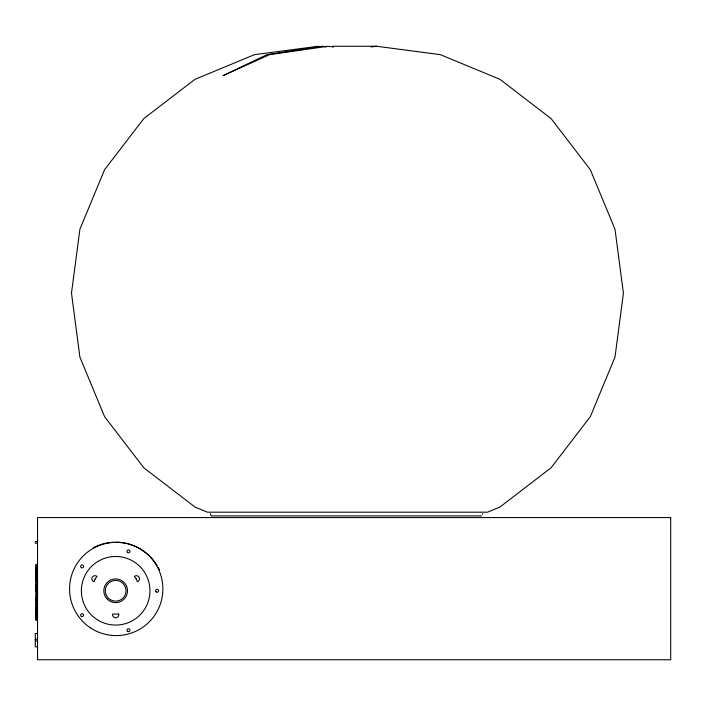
<?xml version="1.0" encoding="UTF-8"?>
<svg xmlns="http://www.w3.org/2000/svg" width="706" height="706" viewBox="0 0 706 706"><rect width="100%" height="100%" fill="white"/><g stroke="black" fill="none" stroke-linecap="round" stroke-linejoin="round"><path stroke-width="1.06" d="M35.962 600.479L36.015 598.432L36.738 598.838L36.686 600.479L35.962 600.479L36.015 598.432M36.041 598.044L36.05 590.922M36.147 574.199L36.147 564.668L36.871 564.915L36.871 574.199L36.147 574.163L36.147 564.668M36.686 600.479L36.738 598.432M36.024 589.739L35.971 586.289L36.686 586.289L36.738 589.183L36.738 589.739L36.024 589.739L35.962 587.286L36.686 587.286L36.738 589.739M36.227 604.627L36.235 597.894M36.2 576.131L36.227 567.527L36.2 576.414L36.924 576.414L36.941 567.527L36.068 567.527L36.085 576.131L36.924 576.131L36.941 567.527M36.05 591.143L36.068 584.603M36.05 581.444L36.006 574.887L36.73 574.887L36.774 581.241L36.041 581.673L36.774 581.241M36.686 587.286L36.686 586.289M36.244 620.371L36.209 612.72L36.244 620.371L36.968 620.371L36.933 612.72L36.977 619.559L36.032 619.559L36.077 612.367L36.791 612.367L36.756 619.559L36.791 612.367M36.032 619.559L36.077 612.367M36.968 620.371L36.977 619.559M36.218 585.142L36.006 574.887M36.191 609.446L36.227 604.142M36.068 585.142L36.288 575.567M36.994 609.419L37.012 613.443L36.288 613.443L36.253 607.239M36.73 574.887L36.765 581.673M36.977 579.635L37.012 575.567L35.997 575.567M36.094 575.919L36.809 576.131L36.791 567.289L36.068 567.527M35.988 612.684L36.041 606.86L36.756 607.239L36.712 612.684L36.756 606.728L36.032 606.728L35.988 612.684L37.021 612.684M36.068 567.289L36.244 581.673M36.994 578.743L37.012 575.567M36.103 581.029L36.147 578.726L36.182 581.029M37.533 578.726L37.48 609.446M482.727 514.418L482.719 513.633M210.362 513.633L210.856 515.451M318.415 46.243L254.504 54.662L194.953 79.328L143.812 118.573L104.567 169.714L79.902 229.265L71.483 293.175L79.902 357.086L104.567 416.646L143.812 467.787L194.953 507.023L207.396 512.177L487.502 512.177L499.945 507.023L551.086 467.787L590.331 416.646L614.997 357.086L623.416 293.175L614.997 229.265L590.331 169.714L551.086 118.573L499.945 79.328L440.394 54.662L376.483 46.243L332.932 46.243M371.109 46.958L376.483 46.243M211.456 515.901L481.633 515.901M37.524 541.52L35.3 541.52L35.3 543.179L37.524 543.179M36.147 564.915L36.871 564.915M36.227 568.215L36.95 568.215M36.288 576.564L37.012 576.564M36.024 589.183L36.738 589.183M36.015 598.838L36.738 598.838M35.962 599.368L36.686 599.368M36.041 607.239L36.756 607.239M37.586 609.446L36.094 609.446L36.068 604.142M35.988 611.643L36.712 611.643M36.209 612.993L36.933 612.993M36.032 618.827L36.756 618.827M37.524 633.52L35.3 633.52L35.3 646.811L37.524 646.811M35.3 639.336L37.524 639.336M35.3 640.995L37.524 640.995M333.453 47.028L328.034 46.243L269.498 54.662L222.981 75.692L266.956 54.662L322.307 46.243L326.499 46.887M36.271 598.838L36.333 600.479M36.271 599.217L36.324 601.521M36.977 608.51L37.012 613.443M36.244 607.531L36.288 613.443M36.218 584.603L36.235 591.143M36.05 597.894L36.059 604.627M36.244 590.922L36.244 598.044M36.862 564.668L36.862 574.163M93.254 547.741A48.52 48.52 0 0 1 103.111 543.911M104.126 543.646A48.52 48.52 0 0 1 113.56 542.296M115.669 542.252A48.52 48.52 0 0 1 127.212 543.646M128.227 543.911A48.52 48.52 0 0 1 157.156 565.612M158.206 567.43A48.52 48.52 0 0 1 159.635 570.263M36.324 587.286L36.271 590.313L36.324 587.286M95.142 578.929L93.96 581.779A3.124 3.124 0 0 1 92.248 577.252A3.124 3.124 0 0 1 97.022 576.467L95.142 578.929M118.732 614.07L112.598 614.07A3.124 3.124 0 0 0 115.669 617.812A3.124 3.124 0 0 0 118.732 614.07M670.7 517.569L37.524 517.569L37.524 659.757L670.7 659.757L670.7 517.569M136.196 578.929L134.308 576.467A3.124 3.124 0 0 1 139.082 577.252A3.124 3.124 0 0 1 137.379 581.779L136.196 578.929M90.403 627.81A46.658 46.658 0 0 0 162.777 591.857A46.658 46.658 0 0 0 95.451 547.159A46.658 46.658 0 0 0 90.403 627.81M127.459 552.427A1.483 1.483 0 0 0 129.913 551.704A1.483 1.483 0 0 0 128.051 549.939A1.483 1.483 0 0 0 127.459 552.427M156.158 591.902A1.483 1.483 0 0 0 158.576 591.046A1.483 1.483 0 0 0 156.617 589.378A1.483 1.483 0 0 0 156.158 591.902M81.296 616.356A1.483 1.483 0 0 0 83.608 615.253A1.483 1.483 0 0 0 81.499 613.805A1.483 1.483 0 0 0 81.296 616.356M81.358 567.677A1.483 1.483 0 0 0 83.617 566.45A1.483 1.483 0 0 0 81.428 565.109A1.483 1.483 0 0 0 81.358 567.677M107.286 599.156A11.852 11.852 0 0 0 127.115 593.843A11.852 11.852 0 0 0 112.598 579.326A11.852 11.852 0 0 0 107.286 599.156M98.522 620.477A34.294 34.294 0 0 0 149.963 590.772A34.294 34.294 0 0 0 98.522 561.076A34.294 34.294 0 0 0 98.522 620.477M127.574 631.367A1.483 1.483 0 0 0 129.948 630.387A1.483 1.483 0 0 0 127.91 628.825A1.483 1.483 0 0 0 127.574 631.367M110.48 599.756A10.369 10.369 0 0 0 126.039 590.772A10.369 10.369 0 0 0 110.48 581.797A10.369 10.369 0 0 0 110.48 599.756"/></g></svg>
